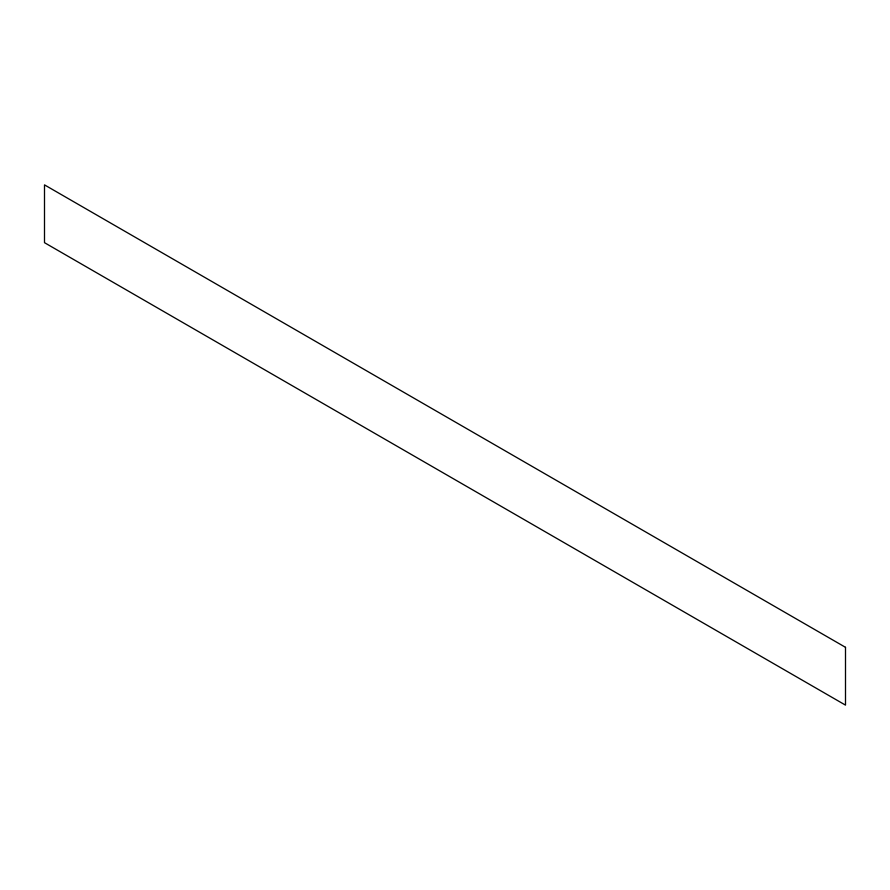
<?xml version="1.0" encoding="UTF-8"?>
<svg xmlns="http://www.w3.org/2000/svg" width="890" height="890" viewBox="0 0 890 890"><rect width="100%" height="100%" fill="white"/><g stroke="black" fill="none" stroke-linecap="round" stroke-linejoin="round"><path stroke-width="1.33" d="M845.5 647.319L44.5 184.875L44.5 242.681L845.5 705.125L845.5 647.319"/></g></svg>
